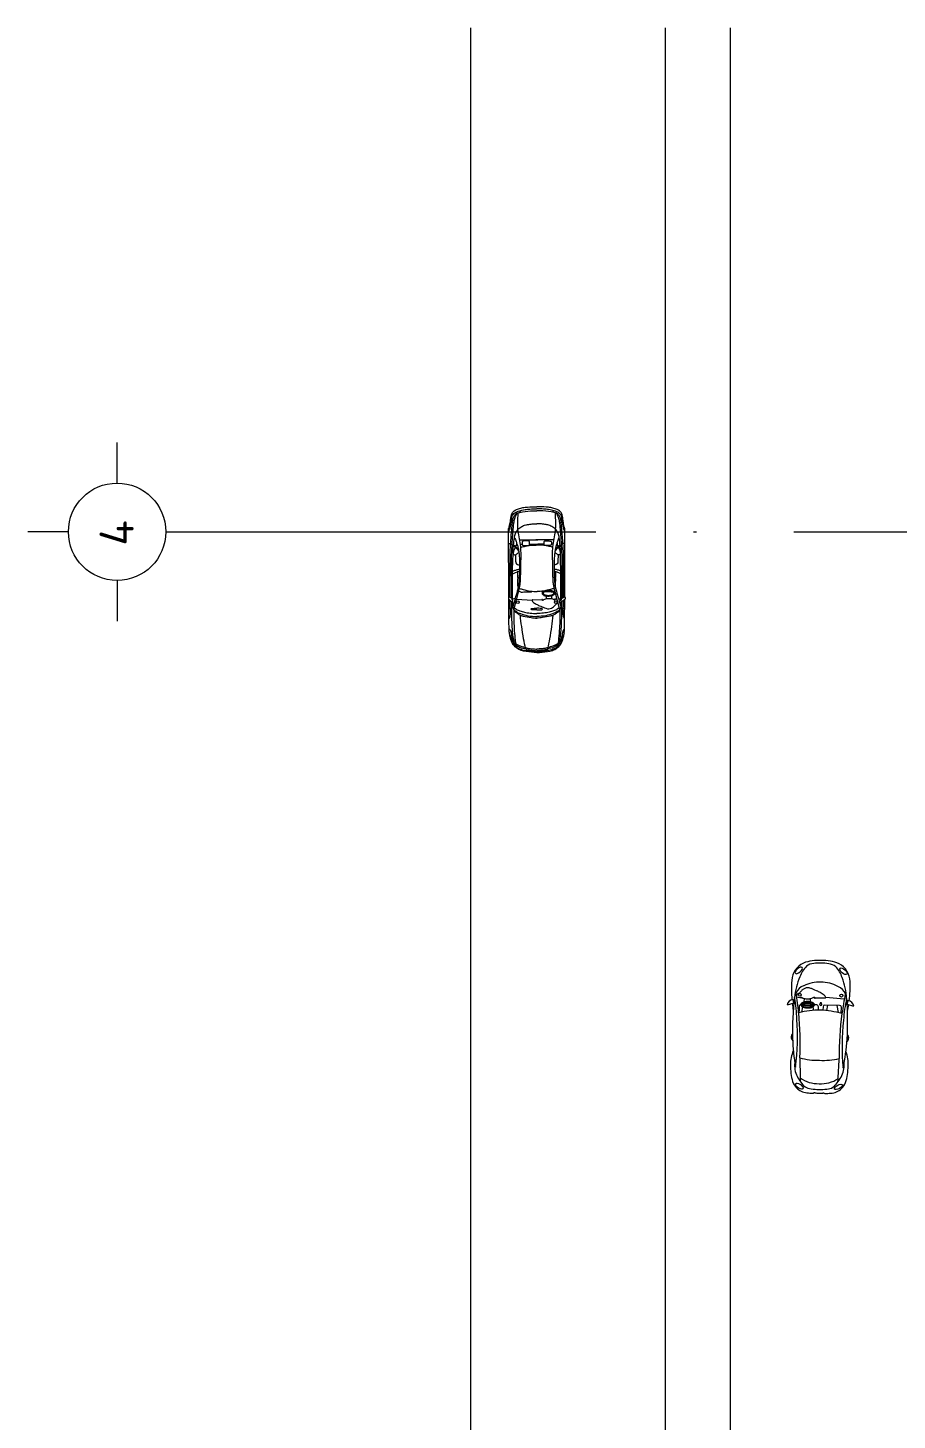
# Model space of a CAD drawing. Header units: millimetres. Extents: x 255 to 764, y 60 to 269.
# Drawn here: x 592.6 to 619.38, y 213.4 to 256.31 of the extents above; entities that cross this region are included whole.
import ezdxf
from ezdxf.enums import TextEntityAlignment as Align

# ---------------------------------------------------------------- set-up
doc = ezdxf.new("R2010")
doc.units = ezdxf.units.MM
doc.linetypes.add('ACAD_ISO10W100', pattern=[18, 12, -3, 0, -3])
for name, color, linetype, lineweight in [('AUTOS', 1, 'Continuous', 9), ('BANQUETA', 2, 'Continuous', 20), ('EJES', 2, 'ACAD_ISO10W100', 20), ('mobiliario', 1, 'Continuous', 0)]:
    doc.layers.add(name, color=color, linetype=linetype, lineweight=lineweight)
doc.styles.add('style3', font='isocpeur.ttf')

# ---------------------------------------------------------------- blocks, each defined once
blk = doc.blocks.new('Boln')
at = {"color": 5}
for p, q in [((0, 1.7), (0, 2.2)), ((-0.6, 1.1), (-1.1, 1.1)), ((0.6, 1.1), (1.1, 1.1))]:
    blk.add_line(p, q, dxfattribs=at)
blk.add_line((0, 0.5), (0, 0))
blk.add_circle((0, 1.1), 0.6)
at = {"color": 9, "style": 'style3'}
blk.add_attdef('A', text='', height=0.42, dxfattribs=at).set_placement((-0.014, 0.896), align=Align.CENTER)
blk = doc.blocks.new('AutoP19')
for p, q in [((-0.904, 0.759), (-0.849, 0.859)), ((-0.849, 0.859), (1.253, 0.867)), ((-1.246, 0.706), (-0.654, 0.552)), ((-0.92, 0.616), (-0.953, 0.147)), ((-0.926, 0.745), (-0.939, 0.759)), ((-0.939, 0.759), (-0.904, 0.759)), ((-0.926, 0.745), (-0.06, 0.745)), ((-0.904, 0.675), (-0.926, 0.745)), ((-0.882, 0.778), (0.131, 0.782)), ((-0.864, 0.826), (0.421, 0.822)), ((-0.252, 0.581), (-0.063, 0.584)), ((-0.06, 0.745), (0.298, 0.734)), ((0.443, 0.653), (0.244, 0.652)), ((0.911, 0.528), (0.911, -0.03)), ((1.751, 0.525), (1.813, 0.497)), ((-0.938, 0.133), (-0.931, -0.154)), ((0.911, -0.528), (0.911, 0.03)), ((-0.824, -0.288), (-0.914, -0.286)), ((-1.246, -0.706), (-0.654, -0.552)), ((-0.926, -0.745), (-0.939, -0.759)), ((-0.939, -0.759), (-0.904, -0.759)), ((-0.904, -0.675), (-0.926, -0.745)), ((-0.926, -0.745), (-0.06, -0.745)), ((-0.818, -0.453), (-0.914, -0.453)), ((-0.904, -0.759), (-0.849, -0.859)), ((-0.882, -0.778), (0.131, -0.782)), ((-0.864, -0.826), (0.421, -0.822)), ((-0.252, -0.581), (-0.063, -0.584)), ((-0.06, -0.745), (0.298, -0.734)), ((0.443, -0.653), (0.244, -0.652)), ((1.751, -0.525), (1.813, -0.497)), ((-0.849, -0.859), (1.253, -0.867))]:
    blk.add_line(p, q)
for centre in [(-1.017, 0.589), (-1.017, -0.589)]:
    blk.add_ellipse(centre, major_axis=(0, 0.0429), ratio=0.983266, start_param=4.712389, end_param=10.995574)
for points, knots in [([(-1.959, 0.842), (-1.922, 0.85), (-1.775, 0.856), (-1.524, 0.859), (-1.219, 0.857), (-1.022, 0.86), (-0.93, 0.86)], [0, 0, 0, 0, 0.114897, 0.437061, 0.754269, 1.029686, 1.029686, 1.029686, 1.029686]), ([(-1.207, 0.859), (-1.207, 0.839), (-1.204, 0.805), (-1.2, 0.757), (-1.18, 0.74), (-1.173, 0.734)], [0, 0, 0, 0, 1.462159, 2.651105, 3.386321, 3.386321, 3.386321, 3.386321]), ([(-0.849, 0.859), (-0.856, 0.864), (-0.881, 0.88), (-0.935, 0.868), (-0.958, 0.818), (-1.002, 0.779), (-0.97, 0.737), (-0.936, 0.735), (-0.926, 0.745)], [0, 0, 0, 0, 0.024864, 0.0846267, 0.1362471, 0.1900683, 0.2245199, 0.2681841, 0.2681841, 0.2681841, 0.2681841]), ([(-0.149, 0.862), (-0.139, 0.85), (-0.117, 0.825), (-0.103, 0.784), (-0.096, 0.756), (-0.096, 0.743)], [1.808086, 1.808086, 1.808086, 1.808086, 2.918874, 4.131288, 5.10151, 5.10151, 5.10151, 5.10151]), ([(0.793, 0.866), (0.791, 0.846), (0.797, 0.805), (0.76, 0.758), (0.692, 0.671), (0.623, 0.603), (0.561, 0.559)], [0, 0, 0, 0, 0.0597371, 0.1139981, 0.1672498, 0.3938869, 0.3938869, 0.3938869, 0.3938869]), ([(1.181, 0.863), (1.185, 0.857), (1.2, 0.844), (1.248, 0.825), (1.331, 0.813), (1.439, 0.79), (1.544, 0.775), (1.632, 0.765), (1.695, 0.73), (1.738, 0.676), (1.776, 0.61), (1.801, 0.534), (1.826, 0.451), (1.834, 0.394), (1.838, 0.362)], [0, 0, 0, 0, 0.0219205, 0.0572122, 0.1522539, 0.2718866, 0.3894011, 0.4710097, 0.5346344, 0.5986698, 0.6733118, 0.758696, 0.8351341, 0.9293726, 0.9293726, 0.9293726, 0.9293726]), ([(1.253, 0.867), (1.269, 0.856), (1.319, 0.845), (1.409, 0.822), (1.521, 0.807), (1.63, 0.789), (1.717, 0.771), (1.78, 0.725), (1.826, 0.667), (1.864, 0.575), (1.894, 0.463), (1.912, 0.36), (1.915, 0.302), (1.915, 0.288)], [0, 0, 0, 0, 0.056668, 0.14946, 0.28161, 0.392935, 0.481686, 0.542967, 0.622845, 0.69797, 0.833643, 0.965665, 1.00577, 1.00577, 1.00577, 1.00577]), ([(-2.564, 0), (-2.564, 0.054), (-2.548, 0.215), (-2.538, 0.436), (-2.443, 0.603), (-2.375, 0.696), (-2.29, 0.75), (-2.194, 0.793), (-2.081, 0.821), (-2.002, 0.842), (-1.959, 0.842)], [0, 0, 0, 0, 0.16039, 0.479033, 0.632967, 0.722015, 0.817474, 0.927562, 1.03733, 1.167094, 1.167094, 1.167094, 1.167094]), ([(-2.253, 0.764), (-2.281, 0.74), (-2.334, 0.696), (-2.415, 0.613), (-2.479, 0.488), (-2.504, 0.346), (-2.531, 0.181), (-2.539, 0.071), (-2.539, 0)], [0, 0, 0, 0, 0.1095129, 0.2035347, 0.3452507, 0.5161382, 0.6275464, 0.8383798, 0.8383798, 0.8383798, 0.8383798]), ([(-1.959, 0.842), (-2.018, 0.841), (-2.115, 0.791), (-2.243, 0.737), (-2.338, 0.648), (-2.417, 0.517), (-2.442, 0.402), (-2.45, 0.335)], [0, 0, 0, 0, 0.1772572, 0.3124951, 0.4151678, 0.5597243, 0.7575412, 0.7575412, 0.7575412, 0.7575412]), ([(-2.45, 0.335), (-2.349, 0.365), (-2.121, 0.412), (-1.776, 0.465), (-1.534, 0.497), (-1.417, 0.505)], [0, 0, 0, 0, 0.317374, 0.69576, 1.04714, 1.04714, 1.04714, 1.04714]), ([(-2.137, 0.783), (-2.135, 0.773), (-2.137, 0.752), (-2.164, 0.743), (-2.196, 0.721), (-2.236, 0.691), (-2.292, 0.651), (-2.327, 0.579), (-2.368, 0.503), (-2.38, 0.441), (-2.394, 0.406), (-2.407, 0.381), (-2.431, 0.371), (-2.445, 0.37)], [0, 0, 0, 0, 0.0304541, 0.0502818, 0.0786089, 0.1479133, 0.1986294, 0.2831705, 0.3780326, 0.4523267, 0.4667809, 0.4902599, 0.5347198, 0.5347198, 0.5347198, 0.5347198]), ([(-1.246, 0.706), (-1.336, 0.713), (-1.528, 0.711), (-1.823, 0.699), (-2.078, 0.68), (-2.231, 0.661), (-2.281, 0.655)], [0, 0, 0, 0, 0.269375, 0.574535, 0.885339, 1.036319, 1.036319, 1.036319, 1.036319]), ([(-2.24, 0.684), (-2.219, 0.698), (-2.163, 0.712), (-2.048, 0.733), (-1.884, 0.752), (-1.678, 0.762), (-1.447, 0.769), (-1.218, 0.771), (-1.059, 0.771), (-0.99, 0.772)], [0, 0, 0, 0, 0.076148, 0.165903, 0.355672, 0.569871, 0.782325, 1.050047, 1.257936, 1.257936, 1.257936, 1.257936]), ([(-1.841, 0.853), (-1.843, 0.842), (-1.869, 0.817), (-1.921, 0.798), (-1.99, 0.782), (-2.055, 0.774), (-2.109, 0.761), (-2.135, 0.754), (-2.147, 0.751)], [0, 0, 0, 0, 0.034703, 0.0959761, 0.1659336, 0.2471559, 0.2929944, 0.3295918, 0.3295918, 0.3295918, 0.3295918]), ([(-1.52, 0.856), (-1.515, 0.844), (-1.483, 0.831), (-1.425, 0.814), (-1.326, 0.812), (-1.169, 0.818), (-1.042, 0.819), (-0.962, 0.819)], [0, 0, 0, 0, 0.0364992, 0.0923739, 0.1867837, 0.3273982, 0.5667068, 0.5667068, 0.5667068, 0.5667068]), ([(-1.009, 0.744), (-1.036, 0.744), (-1.091, 0.747), (-1.171, 0.735), (-1.245, 0.718), (-1.314, 0.672), (-1.362, 0.593), (-1.421, 0.512), (-1.459, 0.367), (-1.488, 0.199), (-1.507, 0.059), (-1.507, 0)], [0, 0, 0, 0, 0.082256, 0.165174, 0.241383, 0.30939, 0.405348, 0.511507, 0.603349, 0.843635, 1.017671, 1.017671, 1.017671, 1.017671]), ([(-1.246, 0.706), (-1.267, 0.682), (-1.316, 0.621), (-1.386, 0.477), (-1.44, 0.264), (-1.458, 0.092), (-1.458, 0)], [0, 0, 0, 0, 0.0947759, 0.2311242, 0.4700259, 0.7400315, 0.7400315, 0.7400315, 0.7400315]), ([(-1.191, 0.69), (-1.207, 0.672), (-1.242, 0.617), (-1.287, 0.512), (-1.331, 0.371), (-1.353, 0.196), (-1.367, 0.069), (-1.367, 0)], [0, 0, 0, 0, 0.0708922, 0.1925846, 0.3348457, 0.5072814, 0.7109928, 0.7109928, 0.7109928, 0.7109928]), ([(0.972, 0.69), (0.956, 0.677), (0.921, 0.653), (0.844, 0.638), (0.76, 0.6), (0.644, 0.572), (0.509, 0.549), (0.303, 0.531), (0.063, 0.54), (-0.167, 0.537), (-0.363, 0.543), (-0.563, 0.565), (-0.832, 0.653), (-1.036, 0.706), (-1.156, 0.737)], [0, 0, 0, 0, 0.05975, 0.126928, 0.230034, 0.336675, 0.482225, 0.641324, 0.954906, 1.203173, 1.330375, 1.542773, 1.802261, 2.175545, 2.175545, 2.175545, 2.175545]), ([(-0.99, 0.772), (-0.991, 0.765), (-0.99, 0.749), (-1.004, 0.745), (-1.009, 0.744)], [0, 0, 0, 0, 0.02274132, 0.03717479, 0.03717479, 0.03717479, 0.03717479]), ([(-0.665, 0.553), (-0.675, 0.547), (-0.693, 0.524), (-0.707, 0.472), (-0.696, 0.36), (-0.7, 0.259), (-0.701, 0.165), (-0.687, 0.149), (-0.679, 0.142)], [0, 0, 0, 0, 0.842998, 2.122875, 3.997599, 9.174838, 10.012722, 10.751336, 10.751336, 10.751336, 10.751336]), ([(-0.594, 0.534), (-0.603, 0.496), (-0.637, 0.386), (-0.673, 0.205), (-0.69, 0.06), (-0.69, -0.009)], [0, 0, 0, 0, 0.1139079, 0.3411539, 0.543502, 0.543502, 0.543502, 0.543502]), ([(-0.654, 0.552), (-0.63, 0.545), (-0.568, 0.534), (-0.469, 0.512), (-0.352, 0.504), (-0.145, 0.494), (0.141, 0.493), (0.469, 0.481), (0.752, 0.498), (0.995, 0.543), (1.225, 0.588), (1.465, 0.58), (1.632, 0.582), (1.729, 0.575), (1.737, 0.574)], [0, 0, 0, 0, 0.073325, 0.188896, 0.303039, 0.425821, 0.811242, 1.159737, 1.41058, 1.660623, 1.899627, 2.11145, 2.377727, 2.401703, 2.401703, 2.401703, 2.401703]), ([(-0.567, 0.577), (-0.524, 0.581), (-0.437, 0.578), (-0.344, 0.581), (-0.277, 0.584), (-0.258, 0.561), (-0.251, 0.547), (-0.248, 0.54)], [0, 0, 0, 0, 3.267856, 6.568708, 7.399663, 8.099385, 8.621705, 8.621705, 8.621705, 8.621705]), ([(-0.14, 0.745), (-0.122, 0.716), (-0.1, 0.646), (-0.068, 0.578), (-0.062, 0.538)], [0, 0, 0, 0, 0.1000351, 0.2184418, 0.2184418, 0.2184418, 0.2184418]), ([(-0.056, 0.745), (-0.043, 0.714), (-0.027, 0.654), (-0.004, 0.585), (-0.001, 0.547), (0, 0.538)], [0, 0, 0, 0, 2.528586, 4.711885, 5.408215, 5.408215, 5.408215, 5.408215]), ([(0.244, 0.652), (0.228, 0.652), (0.188, 0.646), (0.147, 0.599), (0.126, 0.558), (0.127, 0.536)], [0, 0, 0, 0, 0.0486628, 0.1144515, 0.1777721, 0.1777721, 0.1777721, 0.1777721]), ([(0.131, 0.782), (0.266, 0.782), (0.477, 0.778), (0.787, 0.757), (0.964, 0.75), (1.063, 0.739)], [0, 0, 0, 0, 0.4042759, 0.6333827, 0.9326252, 0.9326252, 0.9326252, 0.9326252]), ([(0.298, 0.734), (0.357, 0.734), (0.483, 0.727), (0.628, 0.729), (0.793, 0.711), (0.935, 0.697), (1.059, 0.676), (1.1, 0.66)], [0, 0, 0, 0, 0.1783018, 0.3787173, 0.431954, 0.6762374, 0.8077184, 0.8077184, 0.8077184, 0.8077184]), ([(0.421, 0.822), (0.487, 0.822), (0.608, 0.818), (0.804, 0.804), (1.011, 0.791), (1.224, 0.77), (1.404, 0.755), (1.54, 0.743), (1.64, 0.705), (1.708, 0.646), (1.737, 0.579), (1.778, 0.432), (1.798, 0.238), (1.804, 0.063), (1.804, 0)], [0, 0, 0, 0, 0.198873, 0.363323, 0.587433, 0.823543, 1.004622, 1.129816, 1.230113, 1.320655, 1.388577, 1.443334, 1.771447, 1.958652, 1.958652, 1.958652, 1.958652]), ([(0.684, 0.672), (0.663, 0.677), (0.612, 0.689), (0.55, 0.72), (0.489, 0.732), (0.447, 0.705), (0.446, 0.672), (0.446, 0.643), (0.47, 0.627), (0.489, 0.592), (0.515, 0.57), (0.52, 0.551)], [0, 0, 0, 0, 0.0655106, 0.1550445, 0.2094604, 0.2438604, 0.287164, 0.3001388, 0.3275984, 0.3616951, 0.4200969, 0.4200969, 0.4200969, 0.4200969]), ([(0.755, 0.714), (0.739, 0.695), (0.693, 0.643), (0.643, 0.594), (0.608, 0.566)], [0, 0, 0, 0, 1.868162, 5.271297, 5.271297, 5.271297, 5.271297]), ([(0.668, 0.495), (0.677, 0.483), (0.689, 0.442), (0.708, 0.367), (0.734, 0.255), (0.747, 0.101), (0.747, -0.015), (0.748, -0.079)], [0, 0, 0, 0, 0.0451009, 0.1211996, 0.2308505, 0.385263, 0.5739042, 0.5739042, 0.5739042, 0.5739042]), ([(0.712, 0.659), (0.724, 0.655), (0.736, 0.631), (0.745, 0.609), (0.748, 0.599)], [0, 0, 0, 0, 0.983949, 1.771691, 1.771691, 1.771691, 1.771691]), ([(0.808, 0.622), (0.791, 0.623), (0.752, 0.621), (0.728, 0.652), (0.712, 0.659)], [0, 0, 0, 0, 0.0535488, 0.1060573, 0.1060573, 0.1060573, 0.1060573]), ([(0.731, 0.301), (0.731, 0.334), (0.736, 0.376), (0.734, 0.43), (0.762, 0.456), (0.8, 0.447), (0.835, 0.456), (0.858, 0.442), (0.867, 0.425), (0.875, 0.361), (0.876, 0.301), (0.871, 0.239), (0.855, 0.229), (0.832, 0.225), (0.799, 0.227), (0.767, 0.223), (0.735, 0.234), (0.733, 0.267), (0.731, 0.288), (0.731, 0.301)], [0, 0, 0, 0, 0.0969044, 0.1295913, 0.1506192, 0.1985921, 0.2360698, 0.2557908, 0.2719711, 0.2929882, 0.44406, 0.4519132, 0.4720918, 0.4918599, 0.5228758, 0.5707096, 0.5892096, 0.6145759, 0.654681, 0.654681, 0.654681, 0.654681]), ([(1.063, 0.739), (1.139, 0.736), (1.262, 0.723), (1.428, 0.71), (1.548, 0.689), (1.648, 0.649), (1.727, 0.615), (1.737, 0.574)], [0, 0, 0, 0, 0.2277977, 0.3719478, 0.4996814, 0.5863441, 0.709615, 0.709615, 0.709615, 0.709615]), ([(1.1, 0.66), (1.123, 0.653), (1.171, 0.629), (1.253, 0.571), (1.32, 0.47), (1.361, 0.367), (1.373, 0.304), (1.377, 0.284)], [0, 0, 0, 0, 0.0720749, 0.1581284, 0.2958089, 0.4262456, 0.4842292, 0.4842292, 0.4842292, 0.4842292]), ([(-2.564, 0), (-2.564, -0.054), (-2.548, -0.215), (-2.538, -0.436), (-2.443, -0.603), (-2.375, -0.696), (-2.29, -0.75), (-2.194, -0.793), (-2.081, -0.821), (-2.002, -0.842), (-1.959, -0.842)], [0, 0, 0, 0, 0.16039, 0.479033, 0.632967, 0.722015, 0.817474, 0.927562, 1.03733, 1.167094, 1.167094, 1.167094, 1.167094]), ([(-2.253, -0.764), (-2.281, -0.74), (-2.334, -0.696), (-2.415, -0.613), (-2.479, -0.488), (-2.504, -0.346), (-2.531, -0.181), (-2.539, -0.071), (-2.539, 0)], [0, 0, 0, 0, 0.1095129, 0.2035347, 0.3452507, 0.5161382, 0.6275464, 0.8383798, 0.8383798, 0.8383798, 0.8383798]), ([(-2.45, 0.335), (-2.461, 0.334), (-2.48, 0.314), (-2.487, 0.249), (-2.496, 0.144), (-2.51, 0.052), (-2.51, 0)], [0, 0, 0, 0, 0.0314754, 0.0702057, 0.1915753, 0.3439346, 0.3439346, 0.3439346, 0.3439346]), ([(-2.45, -0.335), (-2.461, -0.334), (-2.48, -0.314), (-2.487, -0.249), (-2.496, -0.144), (-2.51, -0.052), (-2.51, 0)], [0, 0, 0, 0, 0.0314754, 0.0702057, 0.1915753, 0.3439346, 0.3439346, 0.3439346, 0.3439346]), ([(-2.428, 0.34), (-2.425, 0.338), (-2.425, 0.32), (-2.431, 0.295), (-2.445, 0.238), (-2.448, 0.186), (-2.455, 0.101), (-2.461, 0.047), (-2.461, 0)], [0, 0, 0, 0, 0.0114788, 0.0403472, 0.0875838, 0.1755608, 0.1991501, 0.3369659, 0.3369659, 0.3369659, 0.3369659]), ([(-2.428, -0.34), (-2.425, -0.338), (-2.425, -0.32), (-2.431, -0.295), (-2.445, -0.238), (-2.448, -0.186), (-2.455, -0.101), (-2.461, -0.047), (-2.461, 0)], [0, 0, 0, 0, 0.0114788, 0.0403472, 0.0875838, 0.1755608, 0.1991501, 0.3369659, 0.3369659, 0.3369659, 0.3369659]), ([(-1.009, -0.744), (-1.036, -0.744), (-1.091, -0.747), (-1.171, -0.735), (-1.245, -0.718), (-1.314, -0.672), (-1.362, -0.593), (-1.421, -0.512), (-1.459, -0.367), (-1.488, -0.199), (-1.507, -0.059), (-1.507, 0)], [0, 0, 0, 0, 0.082256, 0.165174, 0.241383, 0.30939, 0.405348, 0.511507, 0.603349, 0.843635, 1.017671, 1.017671, 1.017671, 1.017671]), ([(-1.246, -0.706), (-1.267, -0.682), (-1.316, -0.621), (-1.386, -0.477), (-1.44, -0.264), (-1.458, -0.092), (-1.458, 0)], [0, 0, 0, 0, 0.0947759, 0.2311242, 0.4700259, 0.7400315, 0.7400315, 0.7400315, 0.7400315]), ([(-1.191, -0.69), (-1.207, -0.672), (-1.242, -0.617), (-1.287, -0.512), (-1.331, -0.371), (-1.353, -0.196), (-1.367, -0.069), (-1.367, 0)], [0, 0, 0, 0, 0.0708922, 0.1925846, 0.3348457, 0.5072814, 0.7109928, 0.7109928, 0.7109928, 0.7109928]), ([(-1.253, 0), (-1.253, 0.029), (-1.255, 0.078), (-1.249, 0.129), (-1.25, 0.166), (-1.232, 0.172), (-1.218, 0.171), (-1.207, 0.155), (-1.205, 0.097), (-1.202, 0.044), (-1.201, 0)], [0, 0, 0, 0, 0.0857277, 0.1381048, 0.1641986, 0.1769751, 0.1890325, 0.2028129, 0.2286049, 0.3592554, 0.3592554, 0.3592554, 0.3592554]), ([(-1.253, 0), (-1.253, -0.029), (-1.255, -0.078), (-1.249, -0.129), (-1.25, -0.166), (-1.232, -0.172), (-1.218, -0.171), (-1.207, -0.155), (-1.205, -0.097), (-1.202, -0.044), (-1.201, 0)], [0, 0, 0, 0, 0.0857277, 0.1381048, 0.1641986, 0.1769751, 0.1890325, 0.2028129, 0.2286049, 0.3592554, 0.3592554, 0.3592554, 0.3592554]), ([(-0.938, 0.133), (-0.94, 0.14), (-0.961, 0.156), (-1.005, 0.122), (-1.041, 0.078), (-1.084, 0.005), (-1.133, -0.099), (-1.178, -0.215), (-1.22, -0.322), (-1.221, -0.412), (-1.184, -0.486), (-1.136, -0.543), (-1.084, -0.579), (-1.054, -0.616), (-1.039, -0.641), (-1.036, -0.651)], [0, 0, 0, 0, 0.527288, 1.647451, 3.487558, 5.099073, 7.968657, 12.238313, 14.475187, 16.613757, 18.744202, 20.639343, 22.223389, 23.452731, 24.286529, 24.286529, 24.286529, 24.286529]), ([(0.421, -0.822), (0.487, -0.822), (0.608, -0.818), (0.804, -0.804), (1.011, -0.791), (1.224, -0.77), (1.404, -0.755), (1.54, -0.743), (1.64, -0.705), (1.708, -0.646), (1.737, -0.579), (1.778, -0.432), (1.798, -0.238), (1.804, -0.063), (1.804, 0)], [0, 0, 0, 0, 0.198873, 0.363323, 0.587433, 0.823543, 1.004622, 1.129816, 1.230113, 1.320655, 1.388577, 1.443334, 1.771447, 1.958652, 1.958652, 1.958652, 1.958652]), ([(0.668, -0.495), (0.677, -0.483), (0.689, -0.442), (0.708, -0.367), (0.734, -0.255), (0.747, -0.101), (0.747, 0.015), (0.748, 0.079)], [0, 0, 0, 0, 0.0451009, 0.1211996, 0.2308505, 0.385263, 0.5739042, 0.5739042, 0.5739042, 0.5739042]), ([(0.775, 0.226), (0.775, 0.221), (0.773, 0.137), (0.769, 0.053), (0.766, -0.027)], [11.235438, 11.235438, 11.235438, 11.235438, 11.552536, 17.586883, 17.586883, 17.586883, 17.586883]), ([(0.775, -0.226), (0.775, -0.221), (0.773, -0.137), (0.769, -0.053), (0.766, 0.027)], [11.235438, 11.235438, 11.235438, 11.235438, 11.552536, 17.586883, 17.586883, 17.586883, 17.586883]), ([(1.377, 0.284), (1.386, 0.238), (1.4, 0.143), (1.397, 0.048), (1.396, 0)], [0, 0, 0, 0, 0.140379, 0.2808468, 0.2808468, 0.2808468, 0.2808468]), ([(1.377, -0.284), (1.386, -0.238), (1.4, -0.143), (1.397, -0.048), (1.396, 0)], [0, 0, 0, 0, 0.140379, 0.2808468, 0.2808468, 0.2808468, 0.2808468]), ([(1.838, 0.362), (1.848, 0.312), (1.858, 0.192), (1.86, 0.073), (1.86, 0.005)], [0, 0, 0, 0, 0.1502861, 0.3522699, 0.3522699, 0.3522699, 0.3522699]), ([(-1.959, -0.842), (-2.018, -0.841), (-2.115, -0.791), (-2.243, -0.737), (-2.338, -0.648), (-2.417, -0.517), (-2.442, -0.402), (-2.45, -0.335)], [0, 0, 0, 0, 0.1772572, 0.3124951, 0.4151678, 0.5597243, 0.7575412, 0.7575412, 0.7575412, 0.7575412]), ([(-2.45, -0.335), (-2.349, -0.365), (-2.121, -0.412), (-1.776, -0.465), (-1.534, -0.497), (-1.417, -0.505)], [0, 0, 0, 0, 0.317374, 0.69576, 1.04714, 1.04714, 1.04714, 1.04714]), ([(-2.137, -0.783), (-2.135, -0.773), (-2.137, -0.752), (-2.164, -0.743), (-2.196, -0.721), (-2.236, -0.691), (-2.292, -0.651), (-2.327, -0.579), (-2.368, -0.503), (-2.38, -0.441), (-2.394, -0.406), (-2.407, -0.381), (-2.431, -0.371), (-2.445, -0.37)], [0, 0, 0, 0, 0.0304541, 0.0502818, 0.0786089, 0.1479133, 0.1986294, 0.2831705, 0.3780326, 0.4523267, 0.4667809, 0.4902599, 0.5347198, 0.5347198, 0.5347198, 0.5347198]), ([(-0.925, -0.547), (-0.929, -0.55), (-0.935, -0.555), (-0.951, -0.558), (-0.952, -0.549), (-0.951, -0.543), (-0.945, -0.536), (-0.935, -0.528), (-0.926, -0.507), (-0.915, -0.469), (-0.908, -0.4), (-0.908, -0.33), (-0.919, -0.263), (-0.941, -0.222), (-0.949, -0.189), (-0.965, -0.182), (-0.96, -0.177), (-0.954, -0.174), (-0.945, -0.174), (-0.938, -0.172), (-0.926, -0.175), (-0.931, -0.16), (-0.931, -0.154)], [0, 0, 0, 0, 0.0138597, 0.0278304, 0.0329137, 0.0379971, 0.0465756, 0.0592704, 0.0762214, 0.1105991, 0.1789801, 0.2766959, 0.3173629, 0.3800771, 0.4110544, 0.4160421, 0.4210284, 0.4277212, 0.4387433, 0.4448131, 0.4508005, 0.4694463, 0.4694463, 0.4694463, 0.4694463]), ([(-0.824, -0.288), (-0.826, -0.302), (-0.814, -0.229), (-0.797, -0.209), (-0.772, -0.173), (-0.742, -0.164), (-0.711, -0.169), (-0.69, -0.205), (-0.659, -0.251), (-0.648, -0.316), (-0.649, -0.389), (-0.658, -0.456), (-0.679, -0.511), (-0.705, -0.544), (-0.732, -0.555), (-0.753, -0.551), (-0.772, -0.544), (-0.786, -0.523), (-0.811, -0.487), (-0.826, -0.408), (-0.835, -0.376), (-0.821, -0.276), (-0.824, -0.288)], [0, 0, 0, 0, 0.03969, 0.089634, 0.13125, 0.1542862, 0.1797268, 0.2207266, 0.2680991, 0.3447665, 0.4095645, 0.4843001, 0.541515, 0.5817687, 0.6060665, 0.6262474, 0.6436722, 0.6634686, 0.6988791, 0.7758465, 0.8696394, 0.907731, 0.907731, 0.907731, 0.907731]), ([(-0.799, -0.286), (-0.798, -0.283), (-0.797, -0.278), (-0.795, -0.268), (-0.794, -0.262), (-0.79, -0.247), (-0.788, -0.24), (-0.784, -0.231), (-0.782, -0.228), (-0.778, -0.223), (-0.777, -0.221), (-0.771, -0.213), (-0.766, -0.207), (-0.76, -0.2), (-0.757, -0.197), (-0.753, -0.194), (-0.751, -0.193), (-0.747, -0.191), (-0.745, -0.191), (-0.739, -0.19), (-0.736, -0.19), (-0.731, -0.191), (-0.73, -0.192), (-0.728, -0.193), (-0.726, -0.195), (-0.721, -0.2), (-0.719, -0.203), (-0.714, -0.212), (-0.71, -0.217), (-0.705, -0.226), (-0.702, -0.231), (-0.696, -0.241), (-0.692, -0.246), (-0.687, -0.258), (-0.685, -0.264), (-0.681, -0.276), (-0.679, -0.283), (-0.676, -0.303), (-0.674, -0.317), (-0.673, -0.346), (-0.673, -0.36), (-0.675, -0.403), (-0.679, -0.432), (-0.69, -0.469), (-0.693, -0.48), (-0.7, -0.495), (-0.703, -0.5), (-0.709, -0.51), (-0.713, -0.514), (-0.719, -0.521), (-0.722, -0.523), (-0.728, -0.527), (-0.731, -0.528), (-0.735, -0.529), (-0.736, -0.529), (-0.739, -0.529), (-0.741, -0.528), (-0.746, -0.527), (-0.749, -0.526), (-0.753, -0.525), (-0.754, -0.524), (-0.756, -0.523), (-0.756, -0.523), (-0.757, -0.522), (-0.757, -0.522), (-0.759, -0.519), (-0.761, -0.517), (-0.764, -0.512), (-0.766, -0.51), (-0.769, -0.505), (-0.77, -0.503), (-0.775, -0.496), (-0.777, -0.492), (-0.781, -0.484), (-0.783, -0.48), (-0.787, -0.47), (-0.789, -0.465), (-0.793, -0.45), (-0.796, -0.439), (-0.799, -0.423), (-0.8, -0.417), (-0.802, -0.407), (-0.803, -0.402), (-0.806, -0.389), (-0.807, -0.381), (-0.806, -0.363), (-0.806, -0.357), (-0.805, -0.345), (-0.805, -0.339), (-0.803, -0.319), (-0.801, -0.303), (-0.799, -0.292), (-0.799, -0.29), (-0.799, -0.288), (-0.799, -0.288), (-0.799, -0.287), (-0.799, -0.287), (-0.799, -0.286)], [0.497033, 0.497033, 0.497033, 0.497033, 0.723444, 0.723444, 0.974636, 0.974636, 1.50964, 1.50964, 2.044645, 2.044645, 2.271061, 2.271061, 2.862376, 2.862376, 3.217654, 3.217654, 3.537253, 3.537253, 3.856852, 3.856852, 4.368613, 4.368613, 4.584627, 4.584627, 4.99269, 4.99269, 5.400753, 5.400753, 5.808816, 5.808816, 6.216879, 6.216879, 6.778716, 6.778716, 7.350371, 7.350371, 7.922025, 7.922025, 9.065335, 9.065335, 10.208644, 10.208644, 12.495263, 12.495263, 13.409896, 13.409896, 13.929088, 13.929088, 14.44828, 14.44828, 14.909885, 14.909885, 15.371489, 15.371489, 15.62524, 15.62524, 15.87899, 15.87899, 16.120875, 16.120875, 16.36276, 16.36276, 16.51635, 16.51635, 16.669941, 16.669941, 16.921521, 16.921521, 17.136676, 17.136676, 17.351831, 17.351831, 17.782142, 17.782142, 18.204974, 18.204974, 18.627807, 18.627807, 19.473473, 19.473473, 19.978923, 19.978923, 20.484372, 20.484372, 21.475119, 21.475119, 21.859144, 21.859144, 22.162884, 22.162884, 22.770362, 22.770362, 22.900493, 22.900493, 22.951221, 22.951221, 22.964298, 22.964298, 22.964298, 22.964298]), ([(-0.7, -0.494), (-0.701, -0.489), (-0.706, -0.46), (-0.697, -0.372), (-0.699, -0.292), (-0.7, -0.234)], [1.749253, 1.749253, 1.749253, 1.749253, 2.122875, 3.997599, 8.307432, 8.307432, 8.307432, 8.307432]), ([(-0.7, -0.188), (-0.7, -0.18), (-0.699, -0.162), (-0.687, -0.149), (-0.679, -0.142)], [9.436432, 9.436432, 9.436432, 9.436432, 10.012722, 10.751336, 10.751336, 10.751336, 10.751336]), ([(-0.594, -0.534), (-0.603, -0.496), (-0.637, -0.386), (-0.671, -0.211), (-0.69, -0.072), (-0.69, -0.009)], [0, 0, 0, 0, 0.1139079, 0.3411539, 0.5260188, 0.5260188, 0.5260188, 0.5260188]), ([(0.731, -0.301), (0.731, -0.334), (0.736, -0.376), (0.734, -0.43), (0.762, -0.456), (0.8, -0.447), (0.835, -0.456), (0.858, -0.442), (0.867, -0.425), (0.875, -0.361), (0.876, -0.301), (0.871, -0.239), (0.855, -0.229), (0.832, -0.225), (0.799, -0.227), (0.767, -0.223), (0.735, -0.234), (0.733, -0.267), (0.731, -0.288), (0.731, -0.301)], [0, 0, 0, 0, 0.0969044, 0.1295913, 0.1506192, 0.1985921, 0.2360698, 0.2557908, 0.2719711, 0.2929882, 0.44406, 0.4519132, 0.4720918, 0.4918599, 0.5228758, 0.5707096, 0.5892096, 0.6145759, 0.654681, 0.654681, 0.654681, 0.654681]), ([(1.1, -0.66), (1.123, -0.653), (1.171, -0.629), (1.253, -0.571), (1.32, -0.47), (1.361, -0.367), (1.373, -0.304), (1.377, -0.284)], [0, 0, 0, 0, 0.0720749, 0.1581284, 0.2958089, 0.4262456, 0.4842292, 0.4842292, 0.4842292, 0.4842292]), ([(1.181, -0.863), (1.185, -0.857), (1.2, -0.844), (1.248, -0.825), (1.331, -0.813), (1.439, -0.79), (1.544, -0.775), (1.632, -0.765), (1.695, -0.73), (1.738, -0.676), (1.776, -0.61), (1.801, -0.534), (1.826, -0.451), (1.834, -0.394), (1.838, -0.362)], [0, 0, 0, 0, 0.0219205, 0.0572122, 0.1522539, 0.2718866, 0.3894011, 0.4710097, 0.5346344, 0.5986698, 0.6733118, 0.758696, 0.8351341, 0.9293726, 0.9293726, 0.9293726, 0.9293726]), ([(1.253, -0.867), (1.269, -0.856), (1.319, -0.845), (1.409, -0.822), (1.521, -0.807), (1.63, -0.789), (1.717, -0.771), (1.78, -0.725), (1.826, -0.667), (1.864, -0.575), (1.894, -0.463), (1.912, -0.36), (1.915, -0.302), (1.915, -0.288)], [0, 0, 0, 0, 0.056668, 0.14946, 0.28161, 0.392935, 0.481686, 0.542967, 0.622845, 0.69797, 0.833643, 0.965665, 1.00577, 1.00577, 1.00577, 1.00577]), ([(1.838, -0.362), (1.848, -0.312), (1.858, -0.192), (1.86, -0.073), (1.86, -0.005)], [0, 0, 0, 0, 0.1502861, 0.3522699, 0.3522699, 0.3522699, 0.3522699]), ([(-1.246, -0.706), (-1.336, -0.713), (-1.528, -0.711), (-1.823, -0.699), (-2.078, -0.68), (-2.231, -0.661), (-2.281, -0.655)], [0, 0, 0, 0, 0.269375, 0.574535, 0.885339, 1.036319, 1.036319, 1.036319, 1.036319]), ([(-2.24, -0.684), (-2.219, -0.698), (-2.163, -0.712), (-2.048, -0.733), (-1.884, -0.752), (-1.678, -0.762), (-1.447, -0.769), (-1.218, -0.771), (-1.059, -0.771), (-0.99, -0.772)], [0, 0, 0, 0, 0.076148, 0.165903, 0.355672, 0.569871, 0.782325, 1.050047, 1.257936, 1.257936, 1.257936, 1.257936]), ([(-1.841, -0.853), (-1.843, -0.842), (-1.869, -0.817), (-1.921, -0.798), (-1.99, -0.782), (-2.055, -0.774), (-2.109, -0.761), (-2.135, -0.754), (-2.147, -0.751)], [0, 0, 0, 0, 0.034703, 0.0959761, 0.1659336, 0.2471559, 0.2929944, 0.3295918, 0.3295918, 0.3295918, 0.3295918]), ([(-1.959, -0.842), (-1.922, -0.85), (-1.775, -0.856), (-1.524, -0.859), (-1.219, -0.857), (-1.022, -0.86), (-0.93, -0.86)], [0, 0, 0, 0, 0.114897, 0.437061, 0.754269, 1.029686, 1.029686, 1.029686, 1.029686]), ([(-1.52, -0.856), (-1.515, -0.844), (-1.483, -0.831), (-1.425, -0.814), (-1.326, -0.812), (-1.169, -0.818), (-1.042, -0.819), (-0.962, -0.819)], [0, 0, 0, 0, 0.0364992, 0.0923739, 0.1867837, 0.3273982, 0.5667068, 0.5667068, 0.5667068, 0.5667068]), ([(-1.207, -0.859), (-1.207, -0.839), (-1.204, -0.805), (-1.2, -0.757), (-1.18, -0.74), (-1.173, -0.734)], [0, 0, 0, 0, 1.462159, 2.651105, 3.386321, 3.386321, 3.386321, 3.386321]), ([(0.972, -0.69), (0.956, -0.677), (0.921, -0.653), (0.844, -0.638), (0.76, -0.6), (0.644, -0.572), (0.509, -0.549), (0.303, -0.531), (0.063, -0.54), (-0.167, -0.537), (-0.363, -0.543), (-0.563, -0.565), (-0.832, -0.653), (-1.036, -0.706), (-1.156, -0.737)], [0, 0, 0, 0, 0.05975, 0.126928, 0.230034, 0.336675, 0.482225, 0.641324, 0.954906, 1.203173, 1.330375, 1.542773, 1.802261, 2.175545, 2.175545, 2.175545, 2.175545]), ([(-0.99, -0.772), (-0.991, -0.765), (-0.99, -0.749), (-1.004, -0.745), (-1.009, -0.744)], [0, 0, 0, 0, 0.02274132, 0.03717479, 0.03717479, 0.03717479, 0.03717479]), ([(-0.849, -0.859), (-0.856, -0.864), (-0.881, -0.88), (-0.935, -0.868), (-0.958, -0.818), (-1.002, -0.779), (-0.97, -0.737), (-0.936, -0.735), (-0.926, -0.745)], [0, 0, 0, 0, 0.024864, 0.0846267, 0.1362471, 0.1900683, 0.2245199, 0.2681841, 0.2681841, 0.2681841, 0.2681841]), ([(-0.665, -0.553), (-0.675, -0.547), (-0.683, -0.537), (-0.689, -0.525), (-0.69, -0.524)], [0, 0, 0, 0, 0.8429982, 0.9626806, 0.9626806, 0.9626806, 0.9626806]), ([(-0.654, -0.552), (-0.63, -0.545), (-0.568, -0.534), (-0.469, -0.512), (-0.352, -0.504), (-0.145, -0.494), (0.141, -0.493), (0.469, -0.481), (0.752, -0.498), (0.995, -0.543), (1.225, -0.588), (1.465, -0.58), (1.632, -0.582), (1.729, -0.575), (1.737, -0.574)], [0, 0, 0, 0, 0.073325, 0.188896, 0.303039, 0.425821, 0.811242, 1.159737, 1.41058, 1.660623, 1.899627, 2.11145, 2.377727, 2.401703, 2.401703, 2.401703, 2.401703]), ([(-0.567, -0.577), (-0.524, -0.581), (-0.437, -0.578), (-0.344, -0.581), (-0.277, -0.584), (-0.258, -0.561), (-0.251, -0.547), (-0.248, -0.54)], [0, 0, 0, 0, 3.267856, 6.568708, 7.399663, 8.099385, 8.621705, 8.621705, 8.621705, 8.621705]), ([(-0.149, -0.862), (-0.139, -0.85), (-0.117, -0.825), (-0.103, -0.784), (-0.096, -0.756), (-0.096, -0.743)], [1.808086, 1.808086, 1.808086, 1.808086, 2.918874, 4.131288, 5.10151, 5.10151, 5.10151, 5.10151]), ([(-0.14, -0.745), (-0.122, -0.716), (-0.1, -0.646), (-0.068, -0.578), (-0.062, -0.538)], [0, 0, 0, 0, 0.1000351, 0.2184418, 0.2184418, 0.2184418, 0.2184418]), ([(-0.056, -0.745), (-0.043, -0.714), (-0.027, -0.654), (-0.004, -0.585), (-0.001, -0.547), (0, -0.538)], [0, 0, 0, 0, 2.528586, 4.711885, 5.408215, 5.408215, 5.408215, 5.408215]), ([(0.244, -0.652), (0.228, -0.652), (0.188, -0.646), (0.147, -0.599), (0.126, -0.558), (0.127, -0.536)], [0, 0, 0, 0, 0.0486628, 0.1144515, 0.1777721, 0.1777721, 0.1777721, 0.1777721]), ([(0.131, -0.782), (0.266, -0.782), (0.477, -0.778), (0.787, -0.757), (0.964, -0.75), (1.063, -0.739)], [0, 0, 0, 0, 0.4042759, 0.6333827, 0.9326252, 0.9326252, 0.9326252, 0.9326252]), ([(0.298, -0.734), (0.357, -0.734), (0.483, -0.727), (0.628, -0.729), (0.793, -0.711), (0.935, -0.697), (1.059, -0.676), (1.1, -0.66)], [0, 0, 0, 0, 0.1783018, 0.3787173, 0.431954, 0.6762374, 0.8077184, 0.8077184, 0.8077184, 0.8077184]), ([(0.684, -0.672), (0.663, -0.677), (0.612, -0.689), (0.55, -0.72), (0.489, -0.732), (0.447, -0.705), (0.446, -0.672), (0.446, -0.643), (0.47, -0.627), (0.489, -0.592), (0.515, -0.57), (0.52, -0.551)], [0, 0, 0, 0, 0.0655106, 0.1550445, 0.2094604, 0.2438604, 0.287164, 0.3001388, 0.3275984, 0.3616951, 0.4200969, 0.4200969, 0.4200969, 0.4200969]), ([(0.793, -0.866), (0.791, -0.846), (0.797, -0.805), (0.76, -0.758), (0.692, -0.671), (0.623, -0.603), (0.561, -0.559)], [0, 0, 0, 0, 0.0597371, 0.1139981, 0.1672498, 0.3938869, 0.3938869, 0.3938869, 0.3938869]), ([(0.755, -0.714), (0.739, -0.695), (0.693, -0.643), (0.643, -0.594), (0.608, -0.566)], [0, 0, 0, 0, 1.868162, 5.271297, 5.271297, 5.271297, 5.271297]), ([(0.712, -0.659), (0.724, -0.655), (0.736, -0.631), (0.745, -0.609), (0.748, -0.599)], [0, 0, 0, 0, 0.983949, 1.771691, 1.771691, 1.771691, 1.771691]), ([(0.808, -0.622), (0.791, -0.623), (0.752, -0.621), (0.728, -0.652), (0.712, -0.659)], [0, 0, 0, 0, 0.0535488, 0.1060573, 0.1060573, 0.1060573, 0.1060573]), ([(1.063, -0.739), (1.139, -0.736), (1.262, -0.723), (1.428, -0.71), (1.548, -0.689), (1.648, -0.649), (1.727, -0.615), (1.737, -0.574)], [0, 0, 0, 0, 0.2277977, 0.3719478, 0.4996814, 0.5863441, 0.709615, 0.709615, 0.709615, 0.709615])]:
    blk.add_open_spline(points, degree=3, knots=knots)
for points in [[(-2.281, 0.655), (-2.296, 0.651), (-2.312, 0.654), (-2.328, 0.655)], [(0.768, 0.505), (0.77, 0.487), (0.772, 0.469), (0.773, 0.451)], [(1.915, 0.288), (1.927, 0.193), (1.924, 0.096), (1.924, 0)], [(1.915, -0.288), (1.927, -0.193), (1.924, -0.096), (1.924, 0)], [(-2.281, -0.655), (-2.296, -0.651), (-2.312, -0.654), (-2.328, -0.655)], [(-0.918, -0.62), (-0.916, -0.596), (-0.924, -0.572), (-0.925, -0.547)], [(0.768, -0.505), (0.77, -0.487), (0.772, -0.469), (0.773, -0.451)]]:
    blk.add_open_spline(points, degree=3)
blk = doc.blocks.new('newbp')
at = {"linetype": 'Continuous'}
for p, q in [((-0.912, 0.75), (-0.86, 0.936)), ((-0.912, 0.75), (-1.017, 0.773)), ((-1.002, 0.77), (-1.016, 0.74)), ((-0.877, 0.539), (-0.877, 0.119)), ((-0.877, 0.459), (-0.672, 0.505)), ((-0.652, 0.589), (-0.827, 0.589)), ((-0.892, 0.034), (-0.92, 0.028)), ((-0.876, 0.198), (-0.723, 0.166)), ((-0.827, 0.069), (-0.731, 0.069)), ((-0.892, -0.023), (-0.92, -0.017)), ((-0.91, -0.297), (-0.888, -0.197)), ((-0.899, -0.296), (-0.877, -0.196)), ((-0.877, -0.235), (-0.847, -0.228)), ((-0.822, -0.222), (-0.721, -0.2)), ((-1.064, -0.553), (-1.084, -0.679)), ((-0.912, -0.756), (-1.017, -0.779)), ((-1.002, -0.776), (-1.016, -0.747)), ((-0.912, -0.756), (-0.86, -0.943)), ((-0.904, -0.456), (-0.888, -0.536)), ((-0.893, -0.455), (-0.877, -0.535)), ((-0.869, -0.497), (-0.841, -0.503)), ((-0.817, -0.508), (-0.665, -0.54))]:
    blk.add_line(p, q, dxfattribs=at)
for p, q in [((-1.055, 0.668), (-1.093, 0.141)), ((-1.077, 0.127), (-1.07, -0.16)), ((-0.963, -0.288), (-1.054, -0.293)), ((-0.908, -0.286), (-0.939, -0.287)), ((-0.958, -0.463), (-1.055, -0.455)), ((-0.902, -0.467), (-0.933, -0.465))]:
    blk.add_line(p, q)
for points in [[(-0.731, -0.061), (-0.827, -0.061, 0.414214), (-0.877, -0.111), (-0.877, -0.172)], [(-0.877, -0.556, 0.414214), (-0.827, -0.606), (-0.68, -0.606)]]:
    blk.add_lwpolyline(points, format="xyb", dxfattribs=at)
for points in [[(-0.877, -0.196), (-0.877, -0.235)], [(-0.877, -0.513), (-0.877, -0.535)]]:
    blk.add_lwpolyline(points, dxfattribs=at)
for centre, radius, start, end in [((-1.528, 0.227), 0.596, 93.1042, 152.5294), ((-1.391, -2.848), 3.675, 84.0793, 92.6383), ((-0.845, 0.765), 0.172, 94.8358, 177.4105), ((-1.391, -2.848), 3.675, 79.4187, 82.3204), ((-0.008, 0.773), 0.0318, 97.347, 181.047), ((-0.005, 0.782), 0.0102, 105.925, 249.0437), ((0.039, 0.659), 0.154, 42.3185, 109.578), ((0.029, 0.665), 0.132, 87.1047, 105.925), ((0.04, 0.731), 0.0661, 63.2181, 93.6483), ((0.061, 0.773), 0.0191, 341.3047, 62.6447), ((0.771, -0.039), 0.851, 85.5476, 113.8305), ((0.88, -0.576), 1.387, 72.3333, 91.7581), ((-0.825, 0.038), 1.316, 159.343, 181.797), ((-1.713, 0.186), 0.338, 138.9346, 176.4235), ((-1.416, -0.145), 0.781, 108.4873, 134.9605), ((-0.943, -1.167), 1.905, 94.045, 112.2344), ((-0.426, -0.003), 1.099, 153.8158, 180.034), ((-1.049, 0.333), 0.394, 113.5432, 157.7315), ((0.434, 9.601), 9.056, 259.568, 263.1462), ((-0.295, -6.336), 7.112, 86.9826, 96.3138), ((-0.206, 5.111), 4.464, 258.7428, 266.7414), ((-0.827, 0.539), 0.05, 90, 180), ((2.043, -0.084), 2.778, 165.5534, 178.3371), ((0.347, 9.038), 8.487, 263.2731, 271.8915), ((0.142, 7.376), 6.748, 264.8845, 276.3963), ((-0.187, -4.943), 5.716, 79.1065, 87.3355), ((-1.267, 0.067), 1.956, 357.937, 14.4502), ((-1.575, -60.4), 60.995, 87.30608, 87.93042), ((0.845, 0.056), 0.642, 61.3785, 96.9532), ((0.666, -0.272), 1.016, 50.3417, 61.3785), ((0.503, 0.041), 0.848, 357.0193, 35.4395), ((1.172, 0.342), 0.423, 44.6346, 72.3333), ((1.145, 0.198), 0.355, 3.2978, 61.4623), ((1.138, 0.302), 0.476, 3.7909, 45.1844), ((-0.688, 0.035), 1.374, 172.7936, 181.5977), ((-0.92, 0.006), 0.0224, 90, 270), ((-0.892, 0.006), 0.0281, 247.3801, 112.6199), ((-0.827, 0.119), 0.05, 180, 270), ((-12.519, -0.99), 14.07, 4.0226, 4.9268), ((1.53, 0.182), 0.0938, 331.033, 350.1956), ((2.084, 0.13), 0.472, 179.1597, 182.63), ((0.197, 0.166), 1.425, 0.0094, 6.7284), ((0.778, 0.022), 0.839, 358.2457, 5.8814), ((-0.825, -0.045), 1.316, 178.203, 200.657), ((-0.688, -0.042), 1.374, 178.4023, 187.2064), ((-1.713, -0.193), 0.338, 183.5765, 221.0654), ((-0.426, -0.004), 1.099, 179.966, 206.1842), ((2.043, 0.077), 2.778, 181.6629, 194.4466), ((-1.267, -0.074), 1.956, 345.5498, 2.063), ((0.503, -0.047), 0.848, 324.5605, 2.9807), ((1.145, -0.204), 0.355, 298.5377, 356.7022), ((1.138, -0.308), 0.476, 314.8156, 356.2091), ((-12.519, 0.984), 14.07, 355.0732, 355.9774), ((2.084, -0.137), 0.472, 177.37, 180.8403), ((1.53, -0.189), 0.0938, 9.8044, 28.967), ((0.778, -0.029), 0.839, 354.1186, 1.7543), ((0.197, -0.173), 1.425, 353.2716, 359.9906), ((-1.528, -0.234), 0.596, 207.4706, 266.8958), ((-1.416, 0.138), 0.781, 225.0395, 251.5127), ((-0.943, 1.16), 1.905, 247.7656, 265.955), ((-1.049, -0.34), 0.394, 202.2685, 246.4568), ((0.434, -9.608), 9.056, 96.8538, 100.432), ((-0.206, -5.118), 4.464, 93.2586, 101.2572), ((-0.295, 6.329), 7.112, 263.6862, 273.0174), ((-0.845, -0.772), 0.172, 182.5895, 265.1642), ((-1.391, 2.841), 3.675, 277.6796, 280.5813), ((0.347, -9.044), 8.487, 88.1085, 96.7269), ((0.142, -7.382), 6.748, 83.6037, 95.1155), ((-0.008, -0.779), 0.0318, 178.953, 262.653), ((-0.005, -0.789), 0.0102, 110.9563, 254.075), ((0.039, -0.666), 0.154, 250.422, 317.6815), ((0.061, -0.78), 0.0191, 297.3553, 18.6953), ((-0.187, 4.936), 5.716, 272.6645, 280.8935), ((0.771, 0.032), 0.851, 246.1695, 274.4524), ((-1.575, 60.394), 60.995, 272.06958, 272.69392), ((0.845, -0.062), 0.642, 263.0468, 298.6215), ((0.88, 0.569), 1.387, 268.2419, 287.6667), ((0.666, 0.266), 1.016, 298.6215, 309.6583), ((1.172, -0.348), 0.423, 287.6667, 315.3654), ((-1.391, 2.841), 3.675, 267.3617, 275.9207), ((0.029, -0.671), 0.132, 254.075, 272.8953), ((0.04, -0.737), 0.0661, 266.3517, 296.7819)]:
    blk.add_arc(centre, radius, start, end, dxfattribs=at)
for centre, major_axis, ratio in [((-1.845, 0.63), (-0.083, -0.0937), 0.463754), ((1.432, 0.551), (-0.061, 0.112), 0.405921)]:
    blk.add_ellipse(centre, major_axis=major_axis, ratio=ratio, dxfattribs=at)
for centre in [(-1.157, 0.583), (-1.157, -0.595)]:
    blk.add_ellipse(centre, major_axis=(0, 0.0429), ratio=0.983266, start_param=4.712389, end_param=10.995574)
at = {"linetype": 'Continuous', "extrusion": (0, 0, -1)}
for centre, major_axis, ratio in [((-1.845, -0.637), (-0.083, 0.0937), 0.463754), ((1.432, -0.557), (-0.061, -0.112), 0.405921)]:
    blk.add_ellipse(centre, major_axis=major_axis, ratio=ratio, dxfattribs=at)
for points, knots in [([(-1.077, 0.127), (-1.08, 0.133), (-1.1, 0.15), (-1.144, 0.115), (-1.18, 0.072), (-1.223, -0.001), (-1.273, -0.105), (-1.318, -0.221), (-1.36, -0.328), (-1.36, -0.418), (-1.323, -0.493), (-1.275, -0.55), (-1.223, -0.585), (-1.193, -0.622), (-1.178, -0.647), (-1.165, -0.693)], [0, 0, 0, 0, 0.527288, 1.647451, 3.487558, 5.099073, 7.968657, 12.238313, 14.475187, 16.613757, 18.744202, 20.639343, 22.223389, 23.452731, 24.286529, 24.286529, 24.286529, 24.286529]), ([(-1.064, -0.553), (-1.068, -0.556), (-1.074, -0.561), (-1.09, -0.565), (-1.091, -0.555), (-1.09, -0.549), (-1.084, -0.542), (-1.074, -0.534), (-1.065, -0.513), (-1.054, -0.475), (-1.047, -0.407), (-1.047, -0.336), (-1.059, -0.269), (-1.08, -0.228), (-1.088, -0.195), (-1.105, -0.188), (-1.099, -0.183), (-1.093, -0.18), (-1.084, -0.181), (-1.077, -0.178), (-1.065, -0.181), (-1.07, -0.166), (-1.07, -0.16)], [0, 0, 0, 0, 0.0138597, 0.0278304, 0.0329137, 0.0379971, 0.0465756, 0.0592704, 0.0762214, 0.1105991, 0.1789801, 0.2766959, 0.3173629, 0.3800771, 0.4110544, 0.4160421, 0.4210284, 0.4277212, 0.4387433, 0.4448131, 0.4508005, 0.4694463, 0.4694463, 0.4694463, 0.4694463]), ([(-0.963, -0.295), (-0.965, -0.308), (-0.954, -0.235), (-0.937, -0.215), (-0.911, -0.179), (-0.882, -0.17), (-0.85, -0.176), (-0.829, -0.211), (-0.799, -0.257), (-0.788, -0.322), (-0.788, -0.395), (-0.797, -0.462), (-0.818, -0.517), (-0.844, -0.55), (-0.872, -0.561), (-0.892, -0.557), (-0.911, -0.55), (-0.925, -0.529), (-0.95, -0.494), (-0.965, -0.414), (-0.974, -0.382), (-0.961, -0.282), (-0.963, -0.295)], [0, 0, 0, 0, 0.03969, 0.089634, 0.13125, 0.1542862, 0.1797268, 0.2207266, 0.2680991, 0.3447665, 0.4095645, 0.4843001, 0.541515, 0.5817687, 0.6060665, 0.6262474, 0.6436722, 0.6634686, 0.6988791, 0.7758465, 0.8696394, 0.907731, 0.907731, 0.907731, 0.907731]), ([(-0.938, -0.293), (-0.938, -0.289), (-0.937, -0.284), (-0.935, -0.274), (-0.934, -0.268), (-0.93, -0.253), (-0.928, -0.246), (-0.924, -0.237), (-0.922, -0.235), (-0.918, -0.229), (-0.916, -0.227), (-0.91, -0.219), (-0.906, -0.213), (-0.899, -0.206), (-0.896, -0.203), (-0.892, -0.2), (-0.89, -0.199), (-0.886, -0.197), (-0.884, -0.197), (-0.879, -0.196), (-0.875, -0.196), (-0.871, -0.198), (-0.87, -0.198), (-0.867, -0.199), (-0.865, -0.201), (-0.861, -0.206), (-0.858, -0.209), (-0.853, -0.218), (-0.85, -0.223), (-0.844, -0.232), (-0.841, -0.237), (-0.835, -0.247), (-0.832, -0.253), (-0.827, -0.264), (-0.824, -0.27), (-0.82, -0.282), (-0.819, -0.289), (-0.815, -0.309), (-0.814, -0.323), (-0.812, -0.352), (-0.812, -0.366), (-0.814, -0.41), (-0.818, -0.438), (-0.829, -0.476), (-0.833, -0.486), (-0.84, -0.501), (-0.843, -0.506), (-0.849, -0.516), (-0.852, -0.52), (-0.858, -0.527), (-0.861, -0.529), (-0.867, -0.533), (-0.871, -0.534), (-0.874, -0.535), (-0.875, -0.535), (-0.879, -0.535), (-0.881, -0.534), (-0.885, -0.533), (-0.888, -0.532), (-0.892, -0.531), (-0.894, -0.53), (-0.895, -0.529), (-0.895, -0.529), (-0.896, -0.529), (-0.897, -0.528), (-0.899, -0.526), (-0.9, -0.523), (-0.904, -0.518), (-0.905, -0.516), (-0.908, -0.511), (-0.91, -0.509), (-0.914, -0.503), (-0.917, -0.498), (-0.921, -0.49), (-0.923, -0.486), (-0.926, -0.476), (-0.928, -0.471), (-0.933, -0.456), (-0.935, -0.445), (-0.938, -0.429), (-0.94, -0.423), (-0.942, -0.413), (-0.943, -0.408), (-0.945, -0.395), (-0.946, -0.387), (-0.946, -0.369), (-0.945, -0.363), (-0.945, -0.351), (-0.944, -0.345), (-0.942, -0.326), (-0.94, -0.309), (-0.939, -0.298), (-0.939, -0.296), (-0.938, -0.295), (-0.938, -0.294), (-0.938, -0.293), (-0.938, -0.293), (-0.938, -0.293)], [0.497033, 0.497033, 0.497033, 0.497033, 0.723444, 0.723444, 0.974636, 0.974636, 1.50964, 1.50964, 2.044645, 2.044645, 2.271061, 2.271061, 2.862376, 2.862376, 3.217654, 3.217654, 3.537253, 3.537253, 3.856852, 3.856852, 4.368613, 4.368613, 4.584627, 4.584627, 4.99269, 4.99269, 5.400753, 5.400753, 5.808816, 5.808816, 6.216879, 6.216879, 6.778716, 6.778716, 7.350371, 7.350371, 7.922025, 7.922025, 9.065335, 9.065335, 10.208644, 10.208644, 12.495263, 12.495263, 13.409896, 13.409896, 13.929088, 13.929088, 14.44828, 14.44828, 14.909885, 14.909885, 15.371489, 15.371489, 15.62524, 15.62524, 15.87899, 15.87899, 16.120875, 16.120875, 16.36276, 16.36276, 16.51635, 16.51635, 16.669941, 16.669941, 16.921521, 16.921521, 17.136676, 17.136676, 17.351831, 17.351831, 17.782142, 17.782142, 18.204974, 18.204974, 18.627807, 18.627807, 19.473473, 19.473473, 19.978923, 19.978923, 20.484372, 20.484372, 21.475119, 21.475119, 21.859144, 21.859144, 22.162884, 22.162884, 22.770362, 22.770362, 22.900493, 22.900493, 22.951221, 22.951221, 22.964298, 22.964298, 22.964298, 22.964298]), ([(-0.904, -0.456), (-0.906, -0.449), (-0.907, -0.442), (-0.91, -0.43), (-0.911, -0.424), (-0.913, -0.414), (-0.914, -0.409), (-0.917, -0.396), (-0.918, -0.388), (-0.917, -0.37), (-0.917, -0.364), (-0.916, -0.352), (-0.916, -0.346), (-0.914, -0.326), (-0.912, -0.31), (-0.91, -0.299), (-0.91, -0.298), (-0.91, -0.297)], [18.939067, 18.939067, 18.939067, 18.939067, 19.473473, 19.473473, 19.978923, 19.978923, 20.484372, 20.484372, 21.475119, 21.475119, 21.859144, 21.859144, 22.162884, 22.162884, 22.770362, 22.770362, 22.871566, 22.871566, 22.871566, 22.871566]), ([(-0.893, -0.455), (-0.895, -0.448), (-0.896, -0.442), (-0.899, -0.429), (-0.9, -0.423), (-0.902, -0.413), (-0.903, -0.408), (-0.906, -0.395), (-0.907, -0.387), (-0.906, -0.369), (-0.906, -0.363), (-0.905, -0.351), (-0.905, -0.345), (-0.903, -0.326), (-0.901, -0.309), (-0.899, -0.298), (-0.899, -0.297), (-0.899, -0.296)], [18.939067, 18.939067, 18.939067, 18.939067, 19.473473, 19.473473, 19.978923, 19.978923, 20.484372, 20.484372, 21.475119, 21.475119, 21.859144, 21.859144, 22.162884, 22.162884, 22.770362, 22.770362, 22.871566, 22.871566, 22.871566, 22.871566]), ([(-0.883, -0.222), (-0.882, -0.225), (-0.88, -0.227), (-0.875, -0.234), (-0.873, -0.239), (-0.867, -0.249), (-0.863, -0.255), (-0.858, -0.266), (-0.856, -0.272), (-0.852, -0.284), (-0.85, -0.291), (-0.847, -0.311), (-0.845, -0.325), (-0.844, -0.354), (-0.844, -0.368), (-0.846, -0.412), (-0.85, -0.44), (-0.86, -0.478), (-0.864, -0.488), (-0.871, -0.503), (-0.874, -0.508), (-0.878, -0.515), (-0.88, -0.517), (-0.881, -0.518)], [5.596292, 5.596292, 5.596292, 5.596292, 5.808816, 5.808816, 6.216879, 6.216879, 6.778716, 6.778716, 7.350371, 7.350371, 7.922025, 7.922025, 9.065335, 9.065335, 10.208644, 10.208644, 12.495263, 12.495263, 13.409896, 13.409896, 13.929088, 13.929088, 14.118229, 14.118229, 14.118229, 14.118229])]:
    blk.add_open_spline(points, degree=3, knots=knots)
blk = doc.blocks.new('AutoP31 Planta Beetle')
at = {"xscale": 1.088628099999994, "yscale": 1.088628099999994, "zscale": 1.0886281, "rotation": 180}
blk.add_blockref('newbp', (1.766, 1.019), dxfattribs=at)

msp = doc.modelspace()

# ---------------------------------------------------------------- linework, layer by layer
at = {"layer": 'BANQUETA'}
for p, q in [((606.245, 60.203), (606.245, 256.307)), ((612.245, 60.203), (612.245, 256.307)), ((614.245, 60.203), (614.245, 256.307))]:
    msp.add_line(p, q, dxfattribs=at)
at = {"layer": 'EJES'}
msp.add_line((598.099, 240.777), (622.745, 240.777), dxfattribs=at)

# ---------------------------------------------------------------- block references
at = {"layer": 'AUTOS'}
for name, p, rotation in [('AutoP19', (608.277, 239.623), 90), ('AutoP31 Planta Beetle', (617.987, 223.454), 88.93497052116008)]:
    msp.add_blockref(name, p, dxfattribs=dict(at, rotation=rotation))
at = {"layer": 'mobiliario', "xscale": 2.5, "yscale": 2.5, "zscale": 2.5, "rotation": 90}
msp.add_blockref('Boln', (598.099, 240.777), dxfattribs=at).add_auto_attribs({'A': '4'})

doc.saveas('drawing.dxf')
